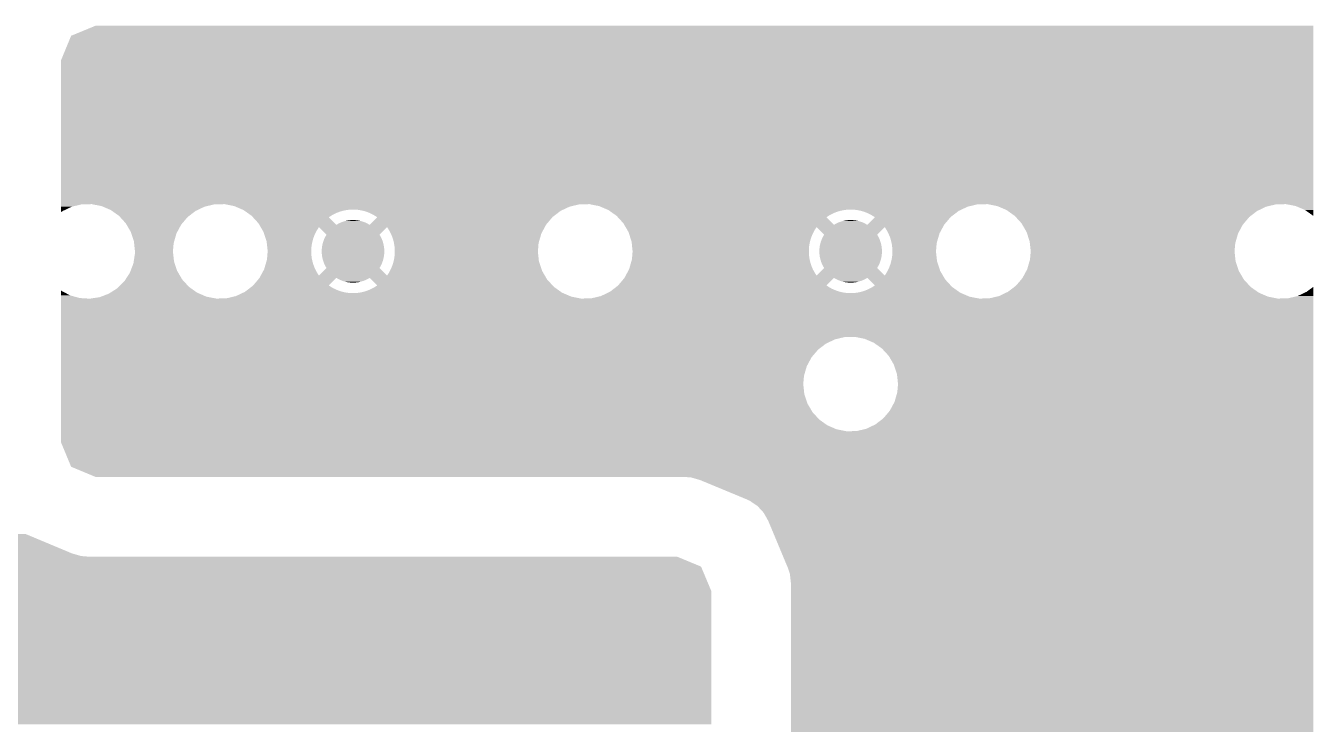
# Model space of a CAD drawing. Extents: x 295 to 953, y 10 to 290.
# Drawn here: x 816.34 to 848.38, y 219.91 to 237.29 of the extents above; entities that cross this region are included whole.
import ezdxf

# ---------------------------------------------------------------- set-up
doc = ezdxf.new("R2010")
doc.units = 0
doc.header["$LTSCALE"] = 5
doc.header["$MEASUREMENT"] = 0
doc.layers.add('PWR1', color=7, linetype='CONTINUOUS')

msp = doc.modelspace()

# ---------------------------------------------------------------- linework, layer by layer
at = {"layer": 'PWR1'}
for points in [[(817.468, 237.039), (818.073, 237.288), (848.376, 237.039), (848.376, 237.288)], [(818.073, 237.288), (818.074, 237.289), (848.376, 237.288), (848.375, 237.289)], [(817.218, 236.432), (817.468, 237.038), (848.376, 236.432), (848.376, 237.038)], [(817.468, 237.038), (817.468, 237.039), (848.376, 237.038), (848.376, 237.039)], [(817.218, 232.85), (817.218, 236.432), (848.376, 232.85), (848.376, 236.432)], [(817.218, 232.845), (817.218, 232.85), (817.733, 232.845), (817.982, 232.85)], [(817.218, 232.85), (817.218, 232.85), (847.686, 232.85), (847.697, 232.85)], [(817.218, 232.788), (817.218, 232.845), (817.49, 232.788), (817.733, 232.845)], [(817.218, 232.682), (817.218, 232.788), (817.265, 232.682), (817.49, 232.788)], [(817.218, 232.653), (817.218, 232.682), (817.219, 232.653), (817.265, 232.682)], [(817.219, 232.652), (817.218, 232.653), (817.219, 232.652), (817.219, 232.653)], [(818.004, 232.845), (817.982, 232.85), (821.035, 232.845), (821.284, 232.85)], [(818.227, 232.801), (818.004, 232.845), (820.848, 232.801), (821.035, 232.845)], [(818.257, 232.788), (818.227, 232.801), (820.792, 232.788), (820.848, 232.801)], [(818.456, 232.703), (818.257, 232.788), (820.612, 232.703), (820.792, 232.788)], [(818.485, 232.682), (818.456, 232.703), (820.567, 232.682), (820.612, 232.703)], [(818.659, 232.559), (818.485, 232.682), (820.406, 232.559), (820.567, 232.682)], [(821.307, 232.845), (821.284, 232.85), (830.115, 232.845), (830.365, 232.85)], [(821.529, 232.801), (821.307, 232.845), (829.929, 232.801), (830.115, 232.845)], [(821.559, 232.788), (821.529, 232.801), (829.873, 232.788), (829.929, 232.801)], [(821.729, 232.715), (821.559, 232.788), (829.718, 232.715), (829.873, 232.788)], [(821.739, 232.711), (821.729, 232.715), (824.386, 232.711), (824.46, 232.715)], [(821.758, 232.703), (821.739, 232.711), (824.325, 232.703), (824.386, 232.711)], [(821.76, 232.701), (821.758, 232.703), (824.312, 232.701), (824.325, 232.703)], [(821.781, 232.687), (821.76, 232.701), (824.239, 232.687), (824.312, 232.701)], [(821.809, 232.667), (821.781, 232.687), (824.168, 232.667), (824.239, 232.687)], [(821.844, 232.642), (821.809, 232.667), (824.098, 232.642), (824.168, 232.667)], [(821.886, 232.612), (821.844, 232.642), (824.03, 232.612), (824.098, 232.642)], [(821.934, 232.578), (821.886, 232.612), (823.965, 232.578), (824.03, 232.612)], [(824.534, 232.714), (824.46, 232.715), (829.716, 232.714), (829.718, 232.715)], [(824.607, 232.708), (824.534, 232.714), (829.702, 232.708), (829.716, 232.714)], [(824.681, 232.696), (824.607, 232.708), (829.678, 232.696), (829.702, 232.708)], [(824.743, 232.682), (824.681, 232.696), (829.647, 232.682), (829.678, 232.696)], [(824.753, 232.68), (824.743, 232.682), (829.644, 232.68), (829.647, 232.682)], [(824.824, 232.658), (824.753, 232.68), (829.616, 232.658), (829.644, 232.68)], [(824.893, 232.631), (824.824, 232.658), (829.581, 232.631), (829.616, 232.658)], [(824.96, 232.599), (824.893, 232.631), (829.539, 232.599), (829.581, 232.631)], [(825.024, 232.563), (824.96, 232.599), (829.492, 232.563), (829.539, 232.599)], [(830.387, 232.845), (830.365, 232.85), (840.021, 232.845), (840.271, 232.85)], [(830.609, 232.801), (830.387, 232.845), (839.835, 232.801), (840.021, 232.845)], [(830.639, 232.788), (830.609, 232.801), (839.779, 232.788), (839.835, 232.801)], [(830.81, 232.715), (830.639, 232.788), (839.624, 232.715), (839.779, 232.788)], [(830.82, 232.711), (830.81, 232.715), (836.768, 232.711), (836.842, 232.715)], [(830.838, 232.703), (830.82, 232.711), (836.707, 232.703), (836.768, 232.711)], [(830.84, 232.701), (830.838, 232.703), (836.695, 232.701), (836.707, 232.703)], [(830.861, 232.687), (830.84, 232.701), (836.622, 232.687), (836.695, 232.701)], [(830.889, 232.667), (830.861, 232.687), (836.55, 232.667), (836.622, 232.687)], [(830.924, 232.642), (830.889, 232.667), (836.481, 232.642), (836.55, 232.667)], [(830.966, 232.612), (830.924, 232.642), (836.413, 232.612), (836.481, 232.642)], [(831.015, 232.578), (830.966, 232.612), (836.347, 232.578), (836.413, 232.612)], [(836.916, 232.714), (836.842, 232.715), (839.622, 232.714), (839.624, 232.715)], [(836.99, 232.708), (836.916, 232.714), (839.608, 232.708), (839.622, 232.714)], [(837.063, 232.696), (836.99, 232.708), (839.584, 232.696), (839.608, 232.708)], [(837.125, 232.682), (837.063, 232.696), (839.553, 232.682), (839.584, 232.696)], [(837.135, 232.68), (837.125, 232.682), (839.55, 232.68), (839.553, 232.682)], [(837.206, 232.658), (837.135, 232.68), (839.522, 232.658), (839.55, 232.68)], [(837.275, 232.631), (837.206, 232.658), (839.487, 232.631), (839.522, 232.658)], [(837.342, 232.599), (837.275, 232.631), (839.445, 232.599), (839.487, 232.631)], [(837.407, 232.563), (837.342, 232.599), (839.398, 232.563), (839.445, 232.599)], [(840.295, 232.845), (840.271, 232.85), (847.448, 232.845), (847.686, 232.85)], [(840.515, 232.801), (840.295, 232.845), (847.265, 232.801), (847.448, 232.845)], [(840.548, 232.788), (840.515, 232.801), (847.206, 232.788), (847.265, 232.801)], [(840.744, 232.703), (840.548, 232.788), (847.028, 232.703), (847.206, 232.788)], [(840.776, 232.681), (840.744, 232.703), (846.981, 232.681), (847.028, 232.703)], [(840.947, 232.559), (840.776, 232.681), (846.822, 232.559), (846.981, 232.681)], [(847.942, 232.802), (847.697, 232.85), (848.376, 232.802), (848.376, 232.85)], [(848.171, 232.704), (847.942, 232.802), (848.376, 232.704), (848.376, 232.802)], [(848.374, 232.561), (848.171, 232.704), (848.376, 232.561), (848.376, 232.704)], [(818.685, 232.531), (818.659, 232.559), (820.369, 232.531), (820.406, 232.559)], [(818.827, 232.375), (818.685, 232.531), (820.236, 232.375), (820.369, 232.531)], [(818.847, 232.341), (818.827, 232.375), (820.207, 232.341), (820.236, 232.375)], [(818.953, 232.16), (818.847, 232.341), (820.11, 232.16), (820.207, 232.341)], [(821.961, 232.559), (821.934, 232.578), (823.935, 232.559), (823.965, 232.578)], [(821.979, 232.538), (821.961, 232.559), (823.902, 232.538), (823.935, 232.559)], [(821.994, 232.522), (821.979, 232.538), (823.878, 232.522), (823.902, 232.538)], [(822.129, 232.375), (821.994, 232.522), (824.025, 232.375), (823.878, 232.522)], [(822.153, 232.334), (822.129, 232.375), (824.066, 232.334), (824.025, 232.375)], [(822.185, 232.279), (822.153, 232.334), (829.255, 232.279), (829.284, 232.334)], [(822.221, 232.217), (822.185, 232.279), (823.595, 232.217), (823.635, 232.279)], [(823.823, 232.091), (823.635, 232.279), (825.141, 232.091), (825.329, 232.279)], [(824.066, 232.334), (824.104, 232.356), (824.898, 232.334), (824.86, 232.356)], [(824.104, 232.356), (824.123, 232.366), (824.86, 232.356), (824.843, 232.366)], [(824.123, 232.366), (824.161, 232.385), (824.843, 232.366), (824.802, 232.385)], [(824.161, 232.385), (824.181, 232.394), (824.802, 232.385), (824.785, 232.394)], [(824.181, 232.394), (824.221, 232.409), (824.785, 232.394), (824.742, 232.409)], [(824.221, 232.409), (824.242, 232.416), (824.742, 232.409), (824.725, 232.416)], [(824.242, 232.416), (824.282, 232.428), (824.725, 232.416), (824.681, 232.428)], [(824.282, 232.428), (824.304, 232.433), (824.681, 232.428), (824.663, 232.433)], [(824.304, 232.433), (824.344, 232.442), (824.663, 232.433), (824.617, 232.442)], [(824.344, 232.442), (824.369, 232.446), (824.617, 232.442), (824.6, 232.446)], [(824.369, 232.446), (824.408, 232.451), (824.6, 232.446), (824.551, 232.451)], [(824.408, 232.451), (824.439, 232.453), (824.551, 232.451), (824.536, 232.453)], [(824.439, 232.453), (824.472, 232.455), (824.536, 232.453), (824.472, 232.455)], [(824.898, 232.334), (824.905, 232.341), (829.284, 232.334), (829.288, 232.341)], [(824.905, 232.341), (825.086, 232.522), (829.288, 232.341), (829.442, 232.522)], [(825.073, 232.531), (825.024, 232.563), (829.45, 232.531), (829.492, 232.563)], [(825.086, 232.522), (825.073, 232.531), (829.442, 232.522), (829.45, 232.531)], [(825.358, 232.237), (825.329, 232.279), (829.232, 232.237), (829.255, 232.279)], [(831.041, 232.559), (831.015, 232.578), (836.317, 232.559), (836.347, 232.578)], [(831.06, 232.538), (831.041, 232.559), (836.284, 232.538), (836.317, 232.559)], [(831.075, 232.522), (831.06, 232.538), (836.261, 232.522), (836.284, 232.538)], [(831.21, 232.375), (831.075, 232.522), (836.408, 232.375), (836.261, 232.522)], [(831.233, 232.334), (831.21, 232.375), (836.449, 232.334), (836.408, 232.375)], [(831.266, 232.279), (831.233, 232.334), (839.161, 232.279), (839.19, 232.334)], [(831.302, 232.217), (831.266, 232.279), (835.977, 232.217), (836.018, 232.279)], [(836.206, 232.091), (836.018, 232.279), (837.524, 232.091), (837.712, 232.279)], [(836.449, 232.334), (836.486, 232.356), (837.281, 232.334), (837.242, 232.356)], [(836.486, 232.356), (836.506, 232.366), (837.242, 232.356), (837.225, 232.366)], [(836.506, 232.366), (836.544, 232.385), (837.225, 232.366), (837.185, 232.385)], [(836.544, 232.385), (836.564, 232.394), (837.185, 232.385), (837.167, 232.394)], [(836.564, 232.394), (836.603, 232.409), (837.167, 232.394), (837.125, 232.409)], [(836.603, 232.409), (836.624, 232.416), (837.125, 232.409), (837.107, 232.416)], [(836.624, 232.416), (836.664, 232.428), (837.107, 232.416), (837.063, 232.428)], [(836.664, 232.428), (836.687, 232.433), (837.063, 232.428), (837.045, 232.433)], [(836.687, 232.433), (836.727, 232.442), (837.045, 232.433), (837, 232.442)], [(836.727, 232.442), (836.751, 232.446), (837, 232.442), (836.982, 232.446)], [(836.751, 232.446), (836.79, 232.451), (836.982, 232.446), (836.934, 232.451)], [(836.79, 232.451), (836.822, 232.453), (836.934, 232.451), (836.919, 232.453)], [(836.822, 232.453), (836.854, 232.455), (836.919, 232.453), (836.854, 232.455)], [(837.281, 232.334), (837.288, 232.341), (839.19, 232.334), (839.194, 232.341)], [(837.288, 232.341), (837.469, 232.522), (839.194, 232.341), (839.348, 232.522)], [(837.456, 232.531), (837.407, 232.563), (839.356, 232.531), (839.398, 232.563)], [(837.469, 232.522), (837.456, 232.531), (839.348, 232.522), (839.356, 232.531)], [(837.74, 232.237), (837.712, 232.279), (839.138, 232.237), (839.161, 232.279)], [(840.975, 232.529), (840.947, 232.559), (846.783, 232.529), (846.822, 232.559)], [(841.116, 232.375), (840.975, 232.529), (846.653, 232.375), (846.783, 232.529)], [(841.137, 232.339), (841.116, 232.375), (846.622, 232.339), (846.653, 232.375)], [(841.241, 232.16), (841.137, 232.339), (846.526, 232.16), (846.622, 232.339)], [(848.375, 232.561), (848.374, 232.561), (848.375, 232.561), (848.376, 232.561)], [(818.966, 232.121), (818.953, 232.16), (820.089, 232.121), (820.11, 232.16)], [(819.031, 231.923), (818.966, 232.121), (820.032, 231.923), (820.089, 232.121)], [(822.255, 232.16), (822.221, 232.217), (823.562, 232.16), (823.595, 232.217)], [(822.257, 232.153), (822.255, 232.16), (823.558, 232.153), (823.562, 232.16)], [(822.279, 232.086), (822.257, 232.153), (823.527, 232.086), (823.558, 232.153)], [(822.302, 232.017), (822.279, 232.086), (823.5, 232.017), (823.527, 232.086)], [(822.325, 231.946), (822.302, 232.017), (823.478, 231.946), (823.5, 232.017)], [(822.333, 231.923), (822.325, 231.946), (823.473, 231.923), (823.478, 231.946)], [(823.745, 231.927), (823.764, 231.978), (825.22, 231.927), (825.2, 231.978)], [(823.764, 231.978), (823.769, 231.987), (825.2, 231.978), (825.196, 231.987)], [(823.769, 231.987), (823.791, 232.036), (825.196, 231.987), (825.173, 232.036)], [(823.791, 232.036), (823.797, 232.045), (825.173, 232.036), (825.168, 232.045)], [(823.797, 232.045), (823.823, 232.091), (825.168, 232.045), (825.141, 232.091)], [(825.396, 232.173), (825.358, 232.237), (829.197, 232.173), (829.232, 232.237)], [(825.421, 232.121), (825.396, 232.173), (829.17, 232.121), (829.197, 232.173)], [(825.429, 232.107), (825.421, 232.121), (829.165, 232.107), (829.17, 232.121)], [(825.457, 232.038), (825.429, 232.107), (829.146, 232.038), (829.165, 232.107)], [(825.48, 231.968), (825.457, 232.038), (829.125, 231.968), (829.146, 232.038)], [(825.499, 231.896), (825.48, 231.968), (829.104, 231.896), (829.125, 231.968)], [(831.335, 232.16), (831.302, 232.217), (835.945, 232.16), (835.977, 232.217)], [(831.338, 232.153), (831.335, 232.16), (835.941, 232.153), (835.945, 232.16)], [(831.36, 232.086), (831.338, 232.153), (835.909, 232.086), (835.941, 232.153)], [(831.382, 232.017), (831.36, 232.086), (835.882, 232.017), (835.909, 232.086)], [(831.406, 231.946), (831.382, 232.017), (835.86, 231.946), (835.882, 232.017)], [(831.413, 231.923), (831.406, 231.946), (835.855, 231.923), (835.86, 231.946)], [(836.128, 231.927), (836.147, 231.978), (837.602, 231.927), (837.583, 231.978)], [(836.147, 231.978), (836.151, 231.987), (837.583, 231.978), (837.579, 231.987)], [(836.151, 231.987), (836.174, 232.036), (837.579, 231.987), (837.555, 232.036)], [(836.174, 232.036), (836.179, 232.045), (837.555, 232.036), (837.551, 232.045)], [(836.179, 232.045), (836.206, 232.091), (837.551, 232.045), (837.524, 232.091)], [(837.778, 232.173), (837.74, 232.237), (839.103, 232.173), (839.138, 232.237)], [(837.804, 232.121), (837.778, 232.173), (839.076, 232.121), (839.103, 232.173)], [(837.811, 232.107), (837.804, 232.121), (839.071, 232.107), (839.076, 232.121)], [(837.84, 232.038), (837.811, 232.107), (839.052, 232.038), (839.071, 232.107)], [(837.863, 231.968), (837.84, 232.038), (839.031, 231.968), (839.052, 232.038)], [(837.881, 231.896), (837.863, 231.968), (839.01, 231.896), (839.031, 231.968)], [(841.255, 232.119), (841.241, 232.16), (846.504, 232.119), (846.526, 232.16)], [(841.319, 231.923), (841.255, 232.119), (846.448, 231.923), (846.504, 232.119)], [(819.035, 231.882), (819.031, 231.923), (820.02, 231.882), (820.032, 231.923)], [(819.057, 231.675), (819.035, 231.882), (820.001, 231.675), (820.02, 231.882)], [(819.056, 231.62), (819.057, 231.675), (820.007, 231.62), (820.001, 231.675)], [(822.338, 231.874), (822.333, 231.923), (823.461, 231.874), (823.473, 231.923)], [(822.346, 231.801), (822.338, 231.874), (823.45, 231.801), (823.461, 231.874)], [(822.354, 231.727), (822.346, 231.801), (823.443, 231.727), (823.45, 231.801)], [(822.351, 231.579), (822.357, 231.653), (823.447, 231.579), (823.442, 231.653)], [(822.359, 231.675), (822.354, 231.727), (823.443, 231.675), (823.443, 231.727)], [(822.357, 231.653), (822.359, 231.675), (823.442, 231.653), (823.443, 231.675)], [(823.703, 231.675), (823.705, 231.729), (825.262, 231.675), (825.259, 231.729)], [(823.705, 231.621), (823.703, 231.675), (825.26, 231.621), (825.262, 231.675)], [(823.705, 231.729), (823.706, 231.739), (825.259, 231.729), (825.259, 231.739)], [(823.706, 231.739), (823.712, 231.793), (825.259, 231.739), (825.252, 231.793)], [(823.712, 231.793), (823.714, 231.803), (825.252, 231.793), (825.251, 231.803)], [(823.714, 231.803), (823.724, 231.856), (825.251, 231.803), (825.24, 231.856)], [(823.724, 231.856), (823.727, 231.866), (825.24, 231.856), (825.238, 231.866)], [(823.727, 231.866), (823.742, 231.918), (825.238, 231.866), (825.223, 231.918)], [(823.742, 231.918), (823.745, 231.927), (825.223, 231.918), (825.22, 231.927)], [(825.501, 231.882), (825.499, 231.896), (829.1, 231.882), (829.104, 231.896)], [(825.512, 231.823), (825.501, 231.882), (829.095, 231.823), (829.1, 231.882)], [(825.52, 231.749), (825.512, 231.823), (829.089, 231.749), (829.095, 231.823)], [(825.515, 231.55), (825.521, 231.624), (829.095, 231.55), (829.087, 231.624)], [(825.522, 231.675), (825.52, 231.749), (829.082, 231.675), (829.089, 231.749)], [(825.521, 231.624), (825.522, 231.675), (829.087, 231.624), (829.082, 231.675)], [(831.419, 231.874), (831.413, 231.923), (835.844, 231.874), (835.855, 231.923)], [(831.426, 231.801), (831.419, 231.874), (835.832, 231.801), (835.844, 231.874)], [(831.434, 231.727), (831.426, 231.801), (835.826, 231.727), (835.832, 231.801)], [(831.431, 231.579), (831.438, 231.653), (835.829, 231.579), (835.825, 231.653)], [(831.44, 231.675), (831.434, 231.727), (835.825, 231.675), (835.826, 231.727)], [(831.438, 231.653), (831.44, 231.675), (835.825, 231.653), (835.825, 231.675)], [(836.086, 231.675), (836.087, 231.729), (837.644, 231.675), (837.642, 231.729)], [(836.088, 231.621), (836.086, 231.675), (837.642, 231.621), (837.644, 231.675)], [(836.087, 231.729), (836.089, 231.739), (837.642, 231.729), (837.641, 231.739)], [(836.089, 231.739), (836.094, 231.793), (837.641, 231.739), (837.635, 231.793)], [(836.094, 231.793), (836.096, 231.803), (837.635, 231.793), (837.634, 231.803)], [(836.096, 231.803), (836.107, 231.856), (837.634, 231.803), (837.622, 231.856)], [(836.107, 231.856), (836.11, 231.866), (837.622, 231.856), (837.62, 231.866)], [(836.11, 231.866), (836.124, 231.918), (837.62, 231.866), (837.605, 231.918)], [(836.124, 231.918), (836.128, 231.927), (837.605, 231.918), (837.602, 231.927)], [(837.884, 231.882), (837.881, 231.896), (839.006, 231.882), (839.01, 231.896)], [(837.894, 231.823), (837.884, 231.882), (839.001, 231.823), (839.006, 231.882)], [(837.902, 231.749), (837.894, 231.823), (838.995, 231.749), (839.001, 231.823)], [(837.897, 231.55), (837.904, 231.624), (839.001, 231.55), (838.993, 231.624)], [(837.905, 231.675), (837.902, 231.749), (838.988, 231.675), (838.995, 231.749)], [(837.904, 231.624), (837.905, 231.675), (838.993, 231.624), (838.988, 231.675)], [(841.324, 231.879), (841.319, 231.923), (846.435, 231.879), (846.448, 231.923)], [(841.346, 231.675), (841.324, 231.879), (846.417, 231.675), (846.435, 231.879)], [(841.327, 231.468), (841.346, 231.675), (846.439, 231.468), (846.417, 231.675)], [(818.948, 231.191), (819.018, 231.374), (820.106, 231.191), (820.045, 231.374)], [(819.018, 231.374), (819.026, 231.428), (820.045, 231.374), (820.028, 231.428)], [(819.026, 231.428), (819.056, 231.62), (820.028, 231.428), (820.007, 231.62)], [(822.289, 231.291), (822.31, 231.361), (823.516, 231.291), (823.491, 231.361)], [(822.31, 231.361), (822.33, 231.432), (823.491, 231.361), (823.471, 231.432)], [(822.33, 231.432), (822.341, 231.468), (823.471, 231.432), (823.464, 231.468)], [(822.341, 231.468), (822.344, 231.505), (823.464, 231.468), (823.456, 231.505)], [(822.344, 231.505), (822.351, 231.579), (823.456, 231.505), (823.447, 231.579)], [(823.706, 231.611), (823.705, 231.621), (825.259, 231.611), (825.26, 231.621)], [(823.712, 231.558), (823.706, 231.611), (825.253, 231.558), (825.259, 231.611)], [(823.714, 231.548), (823.712, 231.558), (825.251, 231.548), (825.253, 231.558)], [(823.725, 231.495), (823.714, 231.548), (825.24, 231.495), (825.251, 231.548)], [(823.727, 231.485), (823.725, 231.495), (825.238, 231.485), (825.24, 231.495)], [(823.742, 231.433), (823.727, 231.485), (825.223, 231.433), (825.238, 231.485)], [(823.745, 231.423), (823.742, 231.433), (825.219, 231.423), (825.223, 231.433)], [(823.764, 231.373), (823.745, 231.423), (825.2, 231.373), (825.219, 231.423)], [(823.768, 231.363), (823.764, 231.373), (825.196, 231.363), (825.2, 231.373)], [(823.792, 231.315), (823.768, 231.363), (825.173, 231.315), (825.196, 231.363)], [(823.796, 231.306), (823.792, 231.315), (825.168, 231.306), (825.173, 231.315)], [(823.823, 231.259), (823.796, 231.306), (825.141, 231.259), (825.168, 231.306)], [(825.438, 231.265), (825.465, 231.334), (829.162, 231.265), (829.139, 231.334)], [(825.465, 231.334), (825.487, 231.405), (829.139, 231.334), (829.116, 231.405)], [(825.487, 231.405), (825.492, 231.428), (829.116, 231.405), (829.108, 231.428)], [(825.492, 231.428), (825.503, 231.477), (829.108, 231.428), (829.103, 231.477)], [(825.503, 231.477), (825.515, 231.55), (829.103, 231.477), (829.095, 231.55)], [(831.37, 231.291), (831.39, 231.361), (835.898, 231.291), (835.873, 231.361)], [(831.39, 231.361), (831.411, 231.432), (835.873, 231.361), (835.853, 231.432)], [(831.411, 231.432), (831.421, 231.468), (835.853, 231.432), (835.846, 231.468)], [(831.421, 231.468), (831.425, 231.505), (835.846, 231.468), (835.839, 231.505)], [(831.425, 231.505), (831.431, 231.579), (835.839, 231.505), (835.829, 231.579)], [(836.088, 231.611), (836.088, 231.621), (837.641, 231.611), (837.642, 231.621)], [(836.095, 231.558), (836.088, 231.611), (837.635, 231.558), (837.641, 231.611)], [(836.096, 231.548), (836.095, 231.558), (837.633, 231.548), (837.635, 231.558)], [(836.107, 231.495), (836.096, 231.548), (837.623, 231.495), (837.633, 231.548)], [(836.109, 231.485), (836.107, 231.495), (837.62, 231.485), (837.623, 231.495)], [(836.125, 231.433), (836.109, 231.485), (837.605, 231.433), (837.62, 231.485)], [(836.127, 231.423), (836.125, 231.433), (837.602, 231.423), (837.605, 231.433)], [(836.147, 231.373), (836.127, 231.423), (837.583, 231.373), (837.602, 231.423)], [(836.151, 231.363), (836.147, 231.373), (837.579, 231.363), (837.583, 231.373)], [(836.174, 231.315), (836.151, 231.363), (837.556, 231.315), (837.579, 231.363)], [(836.179, 231.306), (836.174, 231.315), (837.55, 231.306), (837.556, 231.315)], [(836.206, 231.259), (836.179, 231.306), (837.524, 231.259), (837.55, 231.306)], [(837.82, 231.265), (837.847, 231.334), (839.068, 231.265), (839.045, 231.334)], [(837.847, 231.334), (837.869, 231.405), (839.045, 231.334), (839.022, 231.405)], [(837.869, 231.405), (837.874, 231.428), (839.022, 231.405), (839.014, 231.428)], [(837.874, 231.428), (837.886, 231.477), (839.014, 231.428), (839.009, 231.477)], [(837.886, 231.477), (837.897, 231.55), (839.009, 231.477), (839.001, 231.55)], [(841.258, 231.229), (841.315, 231.428), (846.509, 231.229), (846.444, 231.428)], [(841.315, 231.428), (841.327, 231.468), (846.444, 231.428), (846.439, 231.468)], [(818.822, 230.976), (818.929, 231.141), (820.232, 230.976), (820.135, 231.141)], [(818.929, 231.141), (818.948, 231.191), (820.135, 231.141), (820.106, 231.191)], [(821.999, 230.828), (822.153, 231.01), (823.878, 230.828), (824.06, 231.01)], [(822.153, 231.01), (822.157, 231.016), (824.06, 231.01), (824.066, 231.016)], [(822.157, 231.016), (822.186, 231.071), (829.288, 231.016), (829.256, 231.071)], [(822.186, 231.071), (822.199, 231.095), (823.635, 231.071), (823.619, 231.095)], [(822.199, 231.095), (822.233, 231.158), (823.619, 231.095), (823.58, 231.158)], [(822.233, 231.158), (822.268, 231.223), (823.58, 231.158), (823.545, 231.223)], [(822.268, 231.223), (822.271, 231.229), (823.545, 231.223), (823.543, 231.229)], [(822.271, 231.229), (822.289, 231.291), (823.543, 231.229), (823.516, 231.291)], [(823.635, 231.071), (823.823, 231.259), (825.329, 231.071), (825.141, 231.259)], [(824.105, 230.994), (824.066, 231.016), (824.861, 230.994), (824.898, 231.016)], [(824.122, 230.984), (824.105, 230.994), (824.841, 230.984), (824.861, 230.994)], [(824.162, 230.965), (824.122, 230.984), (824.804, 230.965), (824.841, 230.984)], [(824.939, 230.976), (824.898, 231.016), (829.312, 230.976), (829.288, 231.016)], [(825.329, 231.071), (825.37, 231.133), (829.256, 231.071), (829.22, 231.133)], [(825.37, 231.133), (825.402, 231.191), (829.22, 231.133), (829.186, 231.191)], [(825.402, 231.191), (825.406, 231.198), (829.186, 231.191), (829.184, 231.198)], [(825.406, 231.198), (825.438, 231.265), (829.184, 231.198), (829.162, 231.265)], [(831.079, 230.828), (831.234, 231.01), (836.261, 230.828), (836.442, 231.01)], [(831.234, 231.01), (831.237, 231.016), (836.442, 231.01), (836.449, 231.016)], [(831.237, 231.016), (831.267, 231.071), (839.194, 231.016), (839.162, 231.071)], [(831.267, 231.071), (831.28, 231.095), (836.018, 231.071), (836.002, 231.095)], [(831.28, 231.095), (831.313, 231.158), (836.002, 231.095), (835.963, 231.158)], [(831.313, 231.158), (831.349, 231.223), (835.963, 231.158), (835.928, 231.223)], [(831.349, 231.223), (831.352, 231.229), (835.928, 231.223), (835.925, 231.229)], [(831.352, 231.229), (831.37, 231.291), (835.925, 231.229), (835.898, 231.291)], [(836.018, 231.071), (836.206, 231.259), (837.712, 231.071), (837.524, 231.259)], [(836.487, 230.994), (836.449, 231.016), (837.243, 230.994), (837.281, 231.016)], [(836.504, 230.984), (836.487, 230.994), (837.224, 230.984), (837.243, 230.994)], [(836.545, 230.965), (836.504, 230.984), (837.186, 230.965), (837.224, 230.984)], [(837.322, 230.976), (837.281, 231.016), (839.218, 230.976), (839.194, 231.016)], [(837.712, 231.071), (837.752, 231.133), (839.162, 231.071), (839.126, 231.133)], [(837.752, 231.133), (837.785, 231.191), (839.126, 231.133), (839.092, 231.191)], [(837.785, 231.191), (837.789, 231.198), (839.092, 231.191), (839.09, 231.198)], [(837.789, 231.198), (837.82, 231.265), (839.09, 231.198), (839.068, 231.265)], [(841.111, 230.976), (841.14, 231.01), (846.648, 230.976), (846.628, 231.01)], [(841.14, 231.01), (841.237, 231.191), (846.628, 231.01), (846.522, 231.191)], [(841.237, 231.191), (841.258, 231.229), (846.522, 231.191), (846.509, 231.229)], [(817.218, 230.581), (817.218, 230.698), (817.439, 230.581), (817.22, 230.698)], [(817.218, 230.698), (817.219, 230.698), (817.22, 230.698), (817.219, 230.698)], [(818.447, 230.648), (818.617, 230.756), (820.603, 230.648), (820.45, 230.756)], [(818.617, 230.756), (818.652, 230.792), (820.45, 230.756), (820.4, 230.792)], [(818.652, 230.792), (818.793, 230.932), (820.4, 230.792), (820.271, 230.932)], [(818.793, 230.932), (818.822, 230.976), (820.271, 230.932), (820.232, 230.976)], [(821.763, 230.654), (821.794, 230.669), (824.284, 230.654), (824.222, 230.669)], [(821.794, 230.669), (821.797, 230.671), (824.222, 230.669), (824.212, 230.671)], [(821.797, 230.671), (821.825, 230.693), (824.212, 230.671), (824.141, 230.693)], [(821.825, 230.693), (821.86, 230.72), (824.141, 230.693), (824.072, 230.72)], [(821.86, 230.72), (821.902, 230.751), (824.072, 230.72), (824.005, 230.751)], [(821.902, 230.751), (821.949, 230.788), (824.005, 230.751), (823.94, 230.788)], [(821.949, 230.788), (821.992, 230.82), (823.94, 230.788), (823.891, 230.82)], [(821.992, 230.82), (821.999, 230.828), (823.891, 230.82), (823.878, 230.828)], [(824.18, 230.957), (824.162, 230.965), (824.783, 230.957), (824.804, 230.965)], [(824.222, 230.941), (824.18, 230.957), (824.744, 230.941), (824.783, 230.957)], [(824.24, 230.935), (824.222, 230.941), (824.723, 230.935), (824.744, 230.941)], [(824.284, 230.922), (824.24, 230.935), (824.683, 230.922), (824.723, 230.935)], [(824.302, 230.917), (824.284, 230.922), (824.66, 230.917), (824.683, 230.922)], [(824.347, 230.908), (824.302, 230.917), (824.62, 230.908), (824.66, 230.917)], [(824.365, 230.905), (824.347, 230.908), (824.596, 230.905), (824.62, 230.908)], [(824.413, 230.9), (824.365, 230.905), (824.557, 230.9), (824.596, 230.905)], [(824.428, 230.898), (824.413, 230.9), (824.525, 230.898), (824.557, 230.9)], [(824.493, 230.896), (824.428, 230.898), (824.493, 230.896), (824.525, 230.898)], [(824.653, 230.649), (824.725, 230.664), (829.681, 230.649), (829.66, 230.664)], [(824.725, 230.664), (824.797, 230.684), (829.66, 230.664), (829.632, 230.684)], [(824.797, 230.684), (824.866, 230.709), (829.632, 230.684), (829.597, 230.709)], [(824.866, 230.709), (824.934, 230.739), (829.597, 230.709), (829.555, 230.739)], [(824.934, 230.739), (825, 230.773), (829.555, 230.739), (829.507, 230.773)], [(825.086, 230.829), (824.939, 230.976), (829.447, 230.829), (829.312, 230.976)], [(825, 230.773), (825.03, 230.792), (829.507, 230.773), (829.48, 230.792)], [(825.03, 230.792), (825.063, 230.812), (829.48, 230.792), (829.462, 230.812)], [(825.063, 230.812), (825.086, 230.829), (829.462, 230.812), (829.447, 230.829)], [(830.844, 230.654), (830.874, 230.669), (836.666, 230.654), (836.604, 230.669)], [(830.874, 230.669), (830.877, 230.671), (836.604, 230.669), (836.594, 230.671)], [(830.877, 230.671), (830.906, 230.693), (836.594, 230.671), (836.523, 230.693)], [(830.906, 230.693), (830.941, 230.72), (836.523, 230.693), (836.454, 230.72)], [(830.941, 230.72), (830.982, 230.751), (836.454, 230.72), (836.387, 230.751)], [(830.982, 230.751), (831.03, 230.788), (836.387, 230.751), (836.323, 230.788)], [(831.03, 230.788), (831.072, 230.82), (836.323, 230.788), (836.274, 230.82)], [(831.072, 230.82), (831.079, 230.828), (836.274, 230.82), (836.261, 230.828)], [(836.562, 230.957), (836.545, 230.965), (837.166, 230.957), (837.186, 230.965)], [(836.605, 230.941), (836.562, 230.957), (837.127, 230.941), (837.166, 230.957)], [(836.622, 230.935), (836.605, 230.941), (837.105, 230.935), (837.127, 230.941)], [(836.666, 230.922), (836.622, 230.935), (837.065, 230.922), (837.105, 230.935)], [(836.684, 230.917), (836.666, 230.922), (837.043, 230.917), (837.065, 230.922)], [(836.73, 230.908), (836.684, 230.917), (837.003, 230.908), (837.043, 230.917)], [(836.747, 230.905), (836.73, 230.908), (836.978, 230.905), (837.003, 230.908)], [(836.796, 230.9), (836.747, 230.905), (836.939, 230.9), (836.978, 230.905)], [(836.811, 230.898), (836.796, 230.9), (836.908, 230.898), (836.939, 230.9)], [(836.875, 230.896), (836.811, 230.898), (836.875, 230.896), (836.908, 230.898)], [(837.035, 230.649), (837.108, 230.664), (839.587, 230.649), (839.566, 230.664)], [(837.108, 230.664), (837.179, 230.684), (839.566, 230.664), (839.538, 230.684)], [(837.179, 230.684), (837.249, 230.709), (839.538, 230.684), (839.503, 230.709)], [(837.249, 230.709), (837.317, 230.739), (839.503, 230.709), (839.461, 230.739)], [(837.317, 230.739), (837.382, 230.773), (839.461, 230.739), (839.413, 230.773)], [(837.469, 230.829), (837.322, 230.976), (839.353, 230.829), (839.218, 230.976)], [(837.382, 230.773), (837.413, 230.792), (839.413, 230.773), (839.386, 230.792)], [(837.413, 230.792), (837.445, 230.812), (839.386, 230.792), (839.368, 230.812)], [(837.445, 230.812), (837.469, 230.829), (839.368, 230.812), (839.353, 230.829)], [(840.735, 230.648), (840.78, 230.669), (847.019, 230.648), (846.989, 230.669)], [(840.78, 230.669), (840.941, 230.792), (846.989, 230.669), (846.816, 230.792)], [(840.941, 230.792), (840.978, 230.82), (846.816, 230.792), (846.79, 230.82)], [(840.978, 230.82), (841.111, 230.976), (846.79, 230.82), (846.648, 230.976)], [(847.984, 230.562), (848.21, 230.669), (848.376, 230.562), (848.376, 230.669)], [(848.21, 230.669), (848.374, 230.79), (848.376, 230.669), (848.376, 230.79)], [(848.374, 230.79), (848.375, 230.79), (848.376, 230.79), (848.375, 230.79)], [(817.218, 230.514), (817.218, 230.581), (817.679, 230.514), (817.439, 230.581)], [(817.218, 230.498), (817.218, 230.514), (817.927, 230.498), (817.679, 230.514)], [(817.218, 229.548), (817.218, 230.498), (848.376, 229.548), (848.376, 230.498)], [(817.927, 230.498), (817.951, 230.501), (848.376, 230.498), (848.376, 230.501)], [(817.951, 230.501), (818.174, 230.534), (821.076, 230.501), (820.908, 230.534)], [(818.174, 230.534), (818.214, 230.549), (820.908, 230.534), (820.832, 230.549)], [(818.214, 230.549), (818.407, 230.622), (820.832, 230.549), (820.663, 230.622)], [(818.407, 230.622), (818.447, 230.648), (820.663, 230.622), (820.603, 230.648)], [(821.076, 230.501), (821.326, 230.505), (830.157, 230.501), (830.135, 230.505)], [(821.326, 230.505), (821.512, 230.549), (830.135, 230.505), (829.912, 230.549)], [(821.512, 230.549), (821.568, 230.562), (829.912, 230.549), (829.882, 230.562)], [(821.568, 230.562), (821.723, 230.635), (829.882, 230.562), (829.712, 230.635)], [(821.723, 230.635), (821.726, 230.636), (824.505, 230.635), (824.431, 230.636)], [(821.726, 230.636), (821.739, 230.643), (824.431, 230.636), (824.357, 230.643)], [(821.739, 230.643), (821.763, 230.654), (824.357, 230.643), (824.284, 230.654)], [(824.505, 230.635), (824.579, 230.64), (829.712, 230.635), (829.702, 230.64)], [(824.579, 230.64), (824.64, 230.648), (829.702, 230.64), (829.683, 230.648)], [(824.64, 230.648), (824.653, 230.649), (829.683, 230.648), (829.681, 230.649)], [(830.157, 230.501), (830.406, 230.505), (840.063, 230.501), (840.041, 230.505)], [(830.406, 230.505), (830.593, 230.549), (840.041, 230.505), (839.818, 230.549)], [(830.593, 230.549), (830.649, 230.562), (839.818, 230.549), (839.788, 230.562)], [(830.649, 230.562), (830.804, 230.635), (839.788, 230.562), (839.618, 230.635)], [(830.804, 230.635), (830.806, 230.636), (836.888, 230.635), (836.813, 230.636)], [(830.806, 230.636), (830.819, 230.643), (836.813, 230.636), (836.74, 230.643)], [(830.819, 230.643), (830.844, 230.654), (836.74, 230.643), (836.666, 230.654)], [(836.888, 230.635), (836.962, 230.64), (839.618, 230.635), (839.608, 230.64)], [(836.962, 230.64), (837.022, 230.648), (839.608, 230.64), (839.589, 230.648)], [(837.022, 230.648), (837.035, 230.649), (839.589, 230.648), (839.587, 230.649)], [(840.064, 230.501), (840.312, 230.505), (847.492, 230.501), (847.47, 230.505)], [(840.312, 230.505), (840.499, 230.549), (847.47, 230.505), (847.248, 230.549)], [(840.499, 230.549), (840.555, 230.562), (847.248, 230.549), (847.218, 230.562)], [(840.555, 230.562), (840.735, 230.648), (847.218, 230.562), (847.019, 230.648)], [(847.492, 230.501), (847.742, 230.506), (848.376, 230.501), (848.376, 230.506)], [(847.742, 230.506), (847.984, 230.562), (848.376, 230.506), (848.376, 230.562)], [(817.218, 229.543), (817.218, 229.548), (836.719, 229.543), (836.969, 229.548)], [(817.218, 229.486), (817.218, 229.543), (836.477, 229.486), (836.719, 229.543)], [(817.218, 229.38), (817.218, 229.486), (836.251, 229.38), (836.477, 229.486)], [(837.213, 229.499), (836.969, 229.548), (848.376, 229.499), (848.376, 229.548)], [(837.442, 229.401), (837.213, 229.499), (848.376, 229.401), (848.376, 229.499)], [(837.645, 229.257), (837.442, 229.401), (848.376, 229.257), (848.376, 229.401)], [(817.218, 229.229), (817.218, 229.38), (836.054, 229.229), (836.251, 229.38)], [(817.218, 229.039), (817.218, 229.229), (835.892, 229.039), (836.054, 229.229)], [(837.814, 229.073), (837.645, 229.257), (848.376, 229.073), (848.376, 229.257)], [(837.939, 228.858), (837.814, 229.073), (848.376, 228.858), (848.376, 229.073)], [(817.218, 228.819), (817.218, 229.039), (835.774, 228.819), (835.892, 229.039)], [(817.218, 228.58), (817.218, 228.819), (835.704, 228.58), (835.774, 228.819)], [(838.017, 228.621), (837.939, 228.858), (848.376, 228.621), (848.376, 228.858)], [(817.218, 228.373), (817.218, 228.58), (835.686, 228.373), (835.704, 228.58)], [(838.044, 228.373), (838.017, 228.621), (848.376, 228.373), (848.376, 228.621)], [(817.218, 228.126), (817.218, 228.373), (835.712, 228.126), (835.686, 228.373)], [(817.218, 227.889), (817.218, 228.126), (835.79, 227.889), (835.712, 228.126)], [(837.956, 227.927), (838.025, 228.166), (848.376, 227.927), (848.376, 228.166)], [(838.025, 228.166), (838.044, 228.373), (848.376, 228.166), (848.376, 228.373)], [(817.218, 227.674), (817.218, 227.889), (835.916, 227.674), (835.79, 227.889)], [(837.838, 227.708), (837.956, 227.927), (848.376, 227.708), (848.376, 227.927)], [(817.218, 227.49), (817.218, 227.674), (836.084, 227.49), (835.916, 227.674)], [(817.218, 227.346), (817.218, 227.49), (836.287, 227.346), (836.084, 227.49)], [(837.478, 227.367), (837.676, 227.518), (848.376, 227.367), (848.376, 227.518)], [(837.676, 227.518), (837.838, 227.708), (848.376, 227.518), (848.376, 227.708)], [(817.218, 227.247), (817.218, 227.346), (836.516, 227.247), (836.287, 227.346)], [(817.218, 227.199), (817.218, 227.247), (836.761, 227.199), (836.516, 227.247)], [(817.218, 226.92), (817.218, 227.199), (848.376, 226.92), (848.376, 227.199)], [(836.761, 227.199), (837.01, 227.203), (848.376, 227.199), (848.376, 227.203)], [(837.01, 227.203), (837.253, 227.26), (848.376, 227.203), (848.376, 227.26)], [(837.253, 227.26), (837.478, 227.367), (848.376, 227.26), (848.376, 227.367)], [(817.468, 226.317), (817.218, 226.92), (848.376, 226.317), (848.376, 226.92)], [(817.468, 226.316), (817.468, 226.317), (848.376, 226.316), (848.376, 226.317)], [(818.077, 226.062), (817.468, 226.316), (848.376, 226.062), (848.376, 226.316)], [(832.897, 226.049), (832.737, 226.062), (848.376, 226.049), (848.376, 226.062)], [(833.117, 225.986), (832.897, 226.049), (848.376, 225.986), (848.376, 226.049)], [(834.279, 225.504), (833.117, 225.986), (848.376, 225.504), (848.376, 225.986)], [(834.358, 225.467), (834.279, 225.504), (848.376, 225.467), (848.376, 225.504)], [(834.547, 225.339), (834.358, 225.467), (848.376, 225.339), (848.376, 225.467)], [(834.702, 225.17), (834.547, 225.339), (848.376, 225.17), (848.376, 225.339)], [(834.814, 224.971), (834.702, 225.17), (848.376, 224.971), (848.376, 225.17)], [(835.302, 223.802), (834.814, 224.971), (848.376, 223.802), (848.376, 224.971)], [(578.483, 224.157), (578.483, 224.646), (817.496, 224.157), (816.327, 224.646)], [(578.483, 224.094), (578.483, 224.157), (817.716, 224.094), (817.496, 224.157)], [(578.483, 224.081), (578.483, 224.094), (817.878, 224.081), (817.716, 224.094)], [(578.483, 223.831), (578.483, 224.081), (833.143, 223.831), (832.54, 224.081)], [(578.483, 223.83), (578.483, 223.831), (833.143, 223.83), (833.143, 223.831)], [(578.483, 223.222), (578.483, 223.83), (833.398, 223.222), (833.143, 223.83)], [(835.353, 223.647), (835.302, 223.802), (848.376, 223.647), (848.376, 223.802)], [(835.379, 223.42), (835.353, 223.647), (848.376, 223.42), (848.376, 223.647)], [(835.379, 218.255), (835.379, 223.42), (848.376, 218.255), (848.376, 223.42)], [(578.483, 223.221), (578.483, 223.222), (833.398, 223.221), (833.398, 223.222)], [(578.483, 221.782), (578.483, 223.221), (833.398, 221.782), (833.398, 223.221)], [(578.604, 221.643), (578.483, 221.782), (833.398, 221.643), (833.398, 221.782)], [(578.731, 221.428), (578.604, 221.643), (833.398, 221.428), (833.398, 221.643)], [(578.776, 221.293), (578.731, 221.428), (833.398, 221.293), (833.398, 221.428)], [(768.697, 221.244), (768.452, 221.293), (833.398, 221.244), (833.398, 221.293)], [(768.926, 221.146), (768.697, 221.244), (833.398, 221.146), (833.398, 221.244)], [(769.129, 221.002), (768.926, 221.146), (833.398, 221.002), (833.398, 221.146)], [(769.297, 220.818), (769.129, 221.002), (833.398, 220.818), (833.398, 221.002)], [(769.423, 220.603), (769.297, 220.818), (833.398, 220.603), (833.398, 220.818)], [(769.501, 220.366), (769.423, 220.603), (833.398, 220.366), (833.398, 220.603)], [(769.527, 220.118), (769.501, 220.366), (833.398, 220.118), (833.398, 220.366)], [(769.509, 219.911), (769.527, 220.118), (833.398, 219.911), (833.398, 220.118)], [(769.507, 219.906), (769.509, 219.911), (833.398, 219.906), (833.398, 219.911)]]:
    msp.add_solid(points, dxfattribs=at)

doc.saveas('drawing.dxf')
